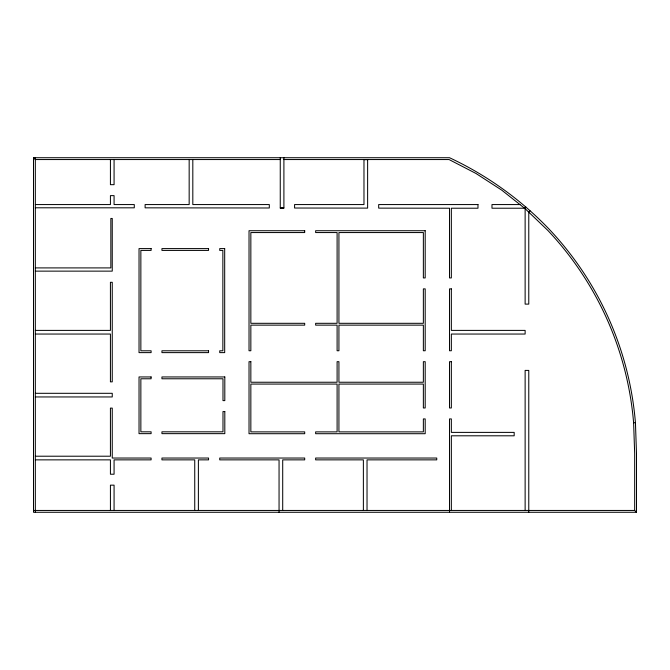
<?xml version="1.0" encoding="UTF-8"?>
<svg xmlns="http://www.w3.org/2000/svg" width="670" height="670" viewBox="0 0 670 670"><rect width="100%" height="100%" fill="white"/><g stroke="black" fill="none" stroke-linecap="round" stroke-linejoin="round"><path stroke-width="1" d="M525.774 206.863L524.551 208.219L491.981 208.219L491.981 204.568L519.945 204.568M530.004 210.732L528.772 212.089L528.772 304.113L525.129 304.113L525.129 208.68L501.721 190.129L475.985 173.48L449.076 159.552L283.904 159.552M525.129 208.68L547.834 230.43A318.711 318.711 0 0 1 633.611 422.812L635.436 422.661L636.5 453.473L636.5 512.274L33.5 512.274L33.5 157.726L449.52 157.726C486.814 175.155 520.691 199.451 549.157 229.182A320.536 320.536 0 0 1 635.436 422.661M280.253 159.552L35.326 159.552L33.5 157.726M363.978 159.627L367.621 159.627M35.326 204.568L110.424 204.568L110.424 195.632L114.076 195.632L114.076 204.568L134.285 204.568L134.285 207.826L35.326 207.792M280.253 157.726L280.253 208.027L283.904 208.01L283.904 157.726M35.326 267.908L110.843 267.908L110.843 218.453L112.25 218.453L112.25 271.132L35.326 271.132M35.326 330.394L110.424 330.394L110.424 282.296L112.25 282.296L112.25 381.858L110.424 381.858L110.424 334.045L35.326 334.045M35.326 393.307L112.25 393.307L112.25 396.95L35.326 396.95M35.326 456.211L110.424 456.211L110.424 408.105L112.25 408.105L112.25 458.037L151.102 458.037L151.102 459.863L114.076 459.863L114.076 474.218L110.424 474.218L110.424 459.863L35.326 459.863M33.5 510.448L634.674 510.448L636.5 512.274M280.253 208.01L283.904 208.01M633.611 422.812L634.674 453.506L634.674 510.448M528.772 512.274L528.772 370.418L525.129 370.401L525.129 510.448M451.345 510.448L451.345 435.802L514.175 435.802L514.175 432.385L451.345 432.385L451.345 418.926L449.52 418.926L449.52 512.274M367.621 159.552L367.621 208.119L294.582 208.027L294.582 204.568L363.978 204.568L363.978 159.552M367.026 510.448L367.026 459.863L436.748 459.863L436.748 458.037L315.645 458.037L315.645 459.863L363.375 459.863L363.375 510.448M282.707 510.448L282.707 459.863L304.699 459.863L304.699 458.037L219.735 458.037L219.735 459.863L279.055 459.863L279.055 512.274M198.387 510.448L198.387 459.863L208.554 459.863L208.554 458.037L161.947 458.037L161.947 459.863L194.744 459.863L194.744 510.448M192.818 159.552L192.818 204.568L269.307 204.568L269.307 207.993L145.114 207.834L145.114 204.568L189.166 204.568L189.166 159.552M114.076 159.552L114.076 184.677L110.424 184.677L110.424 159.552M114.076 510.448L114.076 485.155L110.424 485.155L110.424 510.448M35.326 157.726L35.326 512.274M477.986 204.568L378.676 204.568L378.676 208.127L449.52 208.219L449.52 277.933L451.345 277.933L451.345 208.219L477.986 208.219L477.986 204.568M304.699 230.731L249.022 230.731L249.022 350.745L250.848 350.745L250.848 325.134L304.699 325.134L304.699 323.309L250.848 323.309L250.848 232.557L304.699 232.557L304.699 230.731M425.19 230.731L315.645 230.731L315.645 232.557L337.102 232.557L337.102 323.309L315.645 323.309L315.645 325.134L337.102 325.134L337.102 350.745L338.928 350.745L338.928 325.134L423.365 325.134L423.365 350.745L425.19 350.745L425.19 288.879L423.365 288.879L423.365 323.309L338.928 323.309L338.928 232.557L423.365 232.557L423.365 277.933L425.19 277.933L425.19 230.731M151.102 248.595L139.033 248.595L139.033 352.621L151.102 352.621L151.102 350.795L140.859 350.795L140.859 250.412L151.102 250.412L151.102 248.595M208.554 248.595L161.947 248.595L161.947 250.412L208.554 250.412L208.554 248.595M224.684 248.595L219.735 248.595L219.735 250.412L222.859 250.412L222.859 350.795L219.735 350.795L219.735 352.621L224.684 352.621L224.684 248.595M451.345 288.879L449.52 288.879L449.52 350.745L451.345 350.745L451.345 334.045L525.129 334.045L525.129 330.394L451.345 330.394L451.345 288.879M208.554 350.795L161.947 350.795L161.947 352.621L208.554 352.621L208.554 350.795M250.848 361.691L249.022 361.691L249.022 433.708L304.699 433.708L304.699 431.882L250.848 431.882L250.848 384.069L337.102 384.069L337.102 431.882L315.645 431.882L315.645 433.708L425.19 433.708L425.19 418.926L423.365 418.926L423.365 431.882L338.928 431.882L338.928 384.069L423.365 384.069L423.365 407.971L425.19 407.971L425.19 361.691L423.365 361.691L423.365 382.243L338.928 382.243L338.928 361.691L337.102 361.691L337.102 382.243L250.848 382.243L250.848 361.691M451.345 361.691L449.52 361.691L449.52 407.971L451.345 407.971L451.345 361.691M151.102 376.95L139.033 376.95L139.033 433.649L151.102 433.649L151.102 431.823L140.859 431.823L140.859 378.776L151.102 378.776L151.102 376.95M224.81 376.95L161.947 376.95L161.947 378.776L222.984 378.776L222.984 400.618L224.81 400.618L224.81 376.95M224.81 411.573L222.984 411.573L222.984 431.823L161.947 431.823L161.947 433.649L224.81 433.649L224.81 411.573"/></g></svg>
